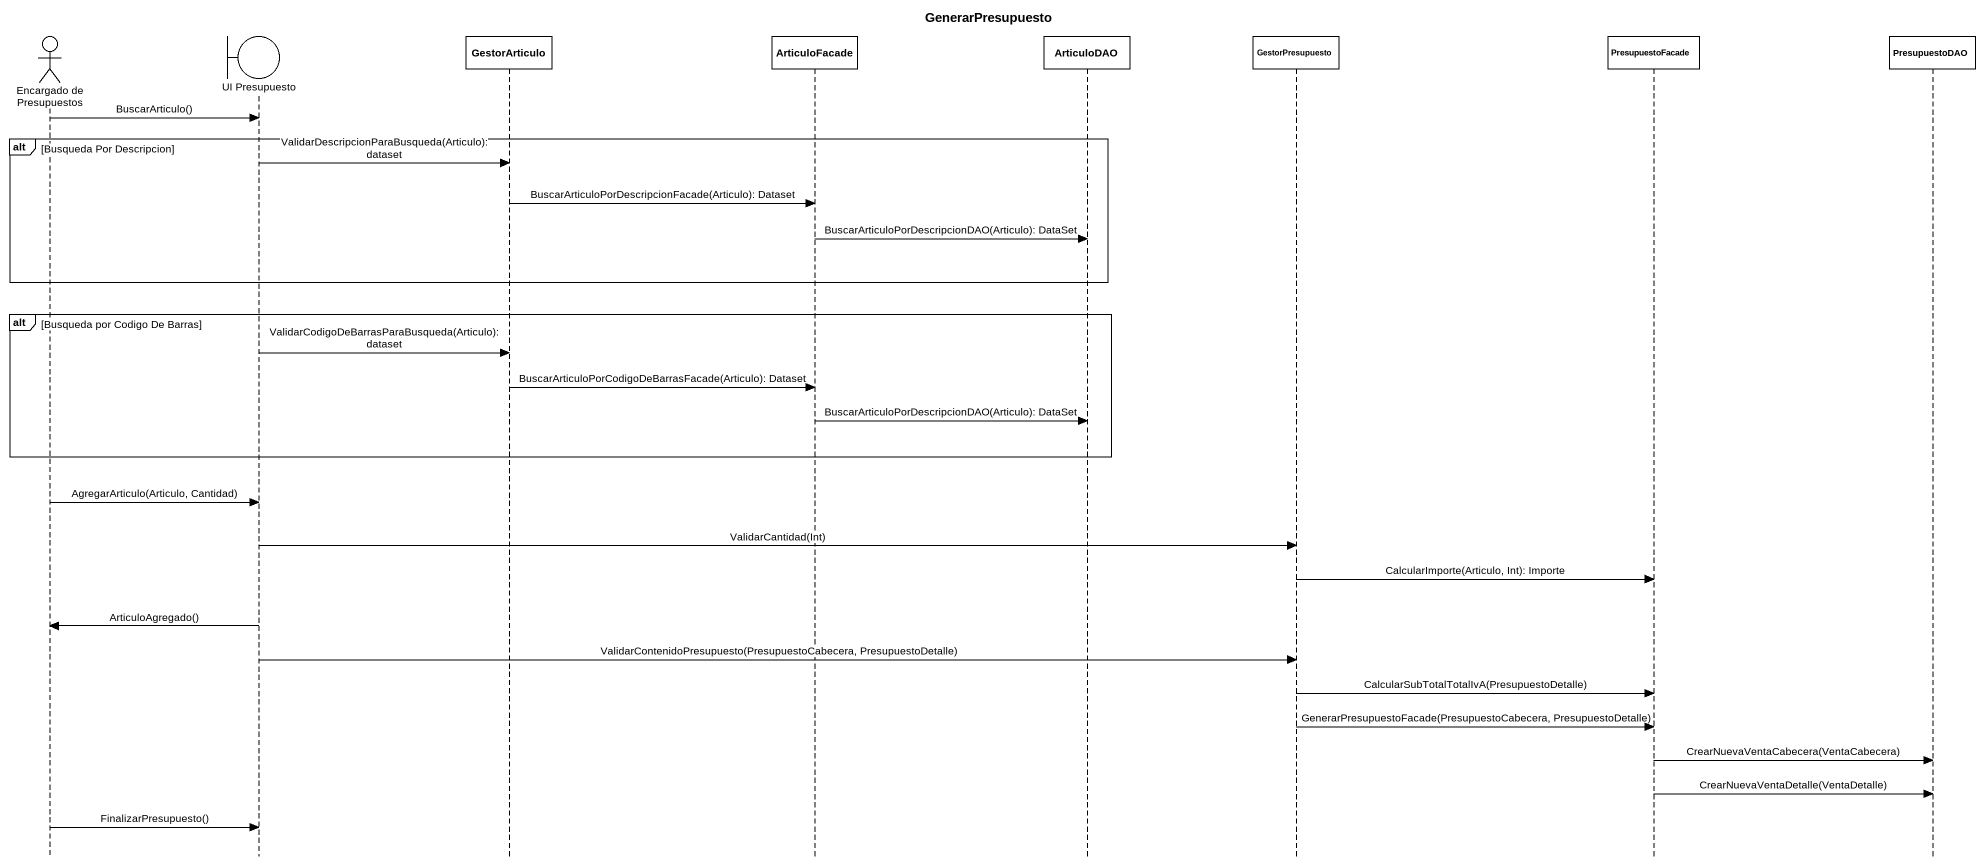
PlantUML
@startuml
title GenerarPresupuesto
hide footbox
actor "Encargado de Presupuestos" as Encargado_de_Presupuestos
boundary "UI Presupuesto" as UI_Presupuesto
participant GestorArticulo
participant ArticuloFacade
participant ArticuloDAO
participant GestorPresupuesto
participant PresupuestoFacade
participant PresupuestoDAO

Encargado_de_Presupuestos -> UI_Presupuesto : BuscarArticulo()
alt Busqueda Por Descripcion
  UI_Presupuesto -> GestorArticulo : ValidarDescripcionParaBusqueda(Articulo): dataset
  GestorArticulo -> ArticuloFacade : BuscarArticuloPorDescripcionFacade(Articulo): Dataset
  ArticuloFacade -> ArticuloDAO : BuscarArticuloPorDescripcionDAO(Articulo): DataSet
end
alt Busqueda por Codigo De Barras
  UI_Presupuesto -> GestorArticulo : ValidarCodigoDeBarrasParaBusqueda(Articulo): dataset
  GestorArticulo -> ArticuloFacade : BuscarArticuloPorCodigoDeBarrasFacade(Articulo): Dataset
  ArticuloFacade -> ArticuloDAO : BuscarArticuloPorDescripcionDAO(Articulo): DataSet
end
Encargado_de_Presupuestos -> UI_Presupuesto : AgregarArticulo(Articulo, Cantidad)
UI_Presupuesto -> GestorPresupuesto : ValidarCantidad(Int)
GestorPresupuesto -> PresupuestoFacade : CalcularImporte(Articulo, Int): Importe
UI_Presupuesto -> Encargado_de_Presupuestos : ArticuloAgregado()
UI_Presupuesto -> GestorPresupuesto : ValidarContenidoPresupuesto(PresupuestoCabecera, PresupuestoDetalle)
GestorPresupuesto -> PresupuestoFacade : CalcularSubTotalTotalIvA(PresupuestoDetalle)
GestorPresupuesto -> PresupuestoFacade : GenerarPresupuestoFacade(PresupuestoCabecera, PresupuestoDetalle)
PresupuestoFacade -> PresupuestoDAO : CrearNuevaVentaCabecera(VentaCabecera)
PresupuestoFacade -> PresupuestoDAO : CrearNuevaVentaDetalle(VentaDetalle)
Encargado_de_Presupuestos -> UI_Presupuesto : FinalizarPresupuesto()
@enduml
